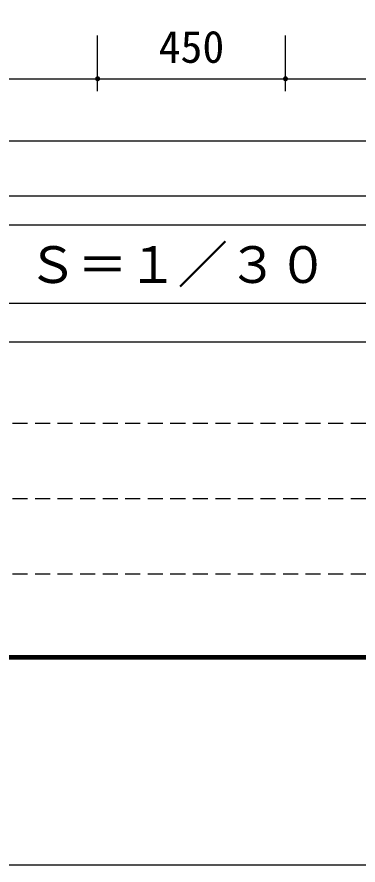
# Model space of a CAD drawing. Units: millimetres, scale not verified. Extents: x -11715 to 8910, y -9164 to 6308.
# Drawn here: x -4537 to -3720, y -6308 to -4279 of the extents above; entities that cross this region are included whole.
import ezdxf
from ezdxf.enums import TextEntityAlignment as Align

# ---------------------------------------------------------------- set-up
doc = ezdxf.new("R2010")
doc.units = ezdxf.units.MM
doc.header["$LTSCALE"] = 30
doc.linetypes.add('DASHED1', pattern=[1.8, 1.2, -0.6])
for name, color, linetype, lineweight in [('0-0_製作', 5, 'Continuous', 25), ('0-1_機器', 2, 'Continuous', 25), ('0-F_図面枠', 7, 'Continuous', 25), ('1-0_Axis_waku', 7, 'Continuous', 25)]:
    doc.layers.add(name, color=color, linetype=linetype, lineweight=lineweight)
doc.styles.add('ＭＳ ゴシック', font='')
doc.styles.get('ＭＳ ゴシック').set_extended_font_data('MS Gothic')

msp = doc.modelspace()

# ---------------------------------------------------------------- linework, layer by layer
at = {"layer": '0-0_製作', "color": 2}
for p, q in [((-4344.17, -4456.93), (-4344.17, -4323.26)), ((-3894.17, -4456.93), (-3894.17, -4323.26))]:
    msp.add_line(p, q, dxfattribs=at)
at = {"layer": '0-0_製作'}
for points in [[(-4348.28, -4422.56), (-4344.17, -4420.93), (-4344.17, -4426.93)], [(-4347.7, -4422.08), (-4344.17, -4420.93), (-4348.28, -4422.56)], [(-4347.06, -4421.68), (-4344.17, -4420.93), (-4347.7, -4422.08)], [(-4346.38, -4421.35), (-4344.17, -4420.93), (-4347.06, -4421.68)], [(-4345.66, -4421.12), (-4344.17, -4420.93), (-4346.38, -4421.35)], [(-4344.92, -4420.98), (-4344.17, -4420.93), (-4345.66, -4421.12)], [(-4344.17, -4420.93), (-4338.17, -4426.93), (-4344.17, -4426.93)], [(-4344.17, -4420.93), (-4338.22, -4426.18), (-4338.17, -4426.93)], [(-4343.8, -4420.95), (-4338.22, -4426.18), (-4344.17, -4420.93)], [(-4343.05, -4421.04), (-4338.22, -4426.18), (-4343.8, -4420.95)], [(-4343.05, -4421.04), (-4338.36, -4425.44), (-4338.22, -4426.18)], [(-4342.32, -4421.23), (-4338.36, -4425.44), (-4343.05, -4421.04)], [(-4342.32, -4421.23), (-4338.59, -4424.72), (-4338.36, -4425.44)], [(-4341.62, -4421.5), (-4338.59, -4424.72), (-4342.32, -4421.23)], [(-4341.62, -4421.5), (-4338.91, -4424.04), (-4338.59, -4424.72)], [(-4340.96, -4421.87), (-4338.91, -4424.04), (-4341.62, -4421.5)], [(-4340.96, -4421.87), (-4339.32, -4423.41), (-4338.91, -4424.04)], [(-4340.35, -4422.31), (-4339.32, -4423.41), (-4340.96, -4421.87)], [(-3898.28, -4422.56), (-3894.17, -4420.93), (-3894.17, -4426.93)], [(-3897.7, -4422.08), (-3894.17, -4420.93), (-3898.28, -4422.56)], [(-3897.06, -4421.68), (-3894.17, -4420.93), (-3897.7, -4422.08)], [(-3896.38, -4421.35), (-3894.17, -4420.93), (-3897.06, -4421.68)], [(-3895.66, -4421.12), (-3894.17, -4420.93), (-3896.38, -4421.35)], [(-3894.92, -4420.98), (-3894.17, -4420.93), (-3895.66, -4421.12)], [(-3894.17, -4420.93), (-3888.17, -4426.93), (-3894.17, -4426.93)], [(-3894.17, -4420.93), (-3888.22, -4426.18), (-3888.17, -4426.93)], [(-3894.17, -4420.93), (-3888.36, -4425.44), (-3888.22, -4426.18)], [(-3893.8, -4420.95), (-3888.36, -4425.44), (-3894.17, -4420.93)], [(-3893.05, -4421.04), (-3888.36, -4425.44), (-3893.8, -4420.95)], [(-3893.05, -4421.04), (-3888.59, -4424.72), (-3888.36, -4425.44)], [(-3892.32, -4421.23), (-3888.59, -4424.72), (-3893.05, -4421.04)], [(-3892.32, -4421.23), (-3888.91, -4424.04), (-3888.59, -4424.72)], [(-3891.62, -4421.5), (-3888.91, -4424.04), (-3892.32, -4421.23)], [(-3891.62, -4421.5), (-3889.32, -4423.41), (-3888.91, -4424.04)], [(-3890.96, -4421.87), (-3889.32, -4423.41), (-3891.62, -4421.5)], [(-3890.96, -4421.87), (-3889.8, -4422.83), (-3889.32, -4423.41)], [(-3890.35, -4422.31), (-3889.8, -4422.83), (-3890.96, -4421.87)], [(-4350.16, -4426.56), (-4344.17, -4426.93), (-4350.17, -4426.93)], [(-4350.17, -4426.93), (-4344.55, -4432.92), (-4350.12, -4427.69)], [(-4350.17, -4426.93), (-4344.17, -4432.93), (-4344.55, -4432.92)], [(-4350.17, -4426.93), (-4344.17, -4426.93), (-4344.17, -4432.93)], [(-4350.07, -4425.81), (-4344.17, -4426.93), (-4350.16, -4426.56)], [(-4350.12, -4427.69), (-4345.3, -4432.83), (-4349.98, -4428.43)], [(-4350.12, -4427.69), (-4344.55, -4432.92), (-4345.3, -4432.83)], [(-4349.88, -4425.08), (-4344.17, -4426.93), (-4350.07, -4425.81)], [(-4349.98, -4428.43), (-4346.03, -4432.64), (-4349.75, -4429.14)], [(-4349.98, -4428.43), (-4345.3, -4432.83), (-4346.03, -4432.64)], [(-4349.6, -4424.38), (-4344.17, -4426.93), (-4349.88, -4425.08)], [(-4349.75, -4429.14), (-4346.73, -4432.36), (-4349.43, -4429.82)], [(-4349.75, -4429.14), (-4346.03, -4432.64), (-4346.73, -4432.36)], [(-4349.24, -4423.72), (-4344.17, -4426.93), (-4349.6, -4424.38)], [(-4349.43, -4429.82), (-4347.39, -4432), (-4349.03, -4430.46)], [(-4349.43, -4429.82), (-4346.73, -4432.36), (-4347.39, -4432)], [(-4348.8, -4423.11), (-4344.17, -4426.93), (-4349.24, -4423.72)], [(-4349.03, -4430.46), (-4348, -4431.56), (-4348.55, -4431.04)], [(-4349.03, -4430.46), (-4347.39, -4432), (-4348, -4431.56)], [(-4348.28, -4422.56), (-4344.17, -4426.93), (-4348.8, -4423.11)], [(-4344.17, -4426.93), (-4343.42, -4432.89), (-4344.17, -4432.93)], [(-4344.17, -4426.93), (-4342.68, -4432.74), (-4343.42, -4432.89)], [(-4344.17, -4426.93), (-4341.96, -4432.51), (-4342.68, -4432.74)], [(-4344.17, -4426.93), (-4341.28, -4432.19), (-4341.96, -4432.51)], [(-4344.17, -4426.93), (-4340.65, -4431.79), (-4341.28, -4432.19)], [(-4344.17, -4426.93), (-4340.06, -4431.31), (-4340.65, -4431.79)], [(-4344.17, -4426.93), (-4339.55, -4430.76), (-4340.06, -4431.31)], [(-4338.17, -4426.93), (-4339.55, -4430.76), (-4344.17, -4426.93)], [(-4340.35, -4422.31), (-4339.8, -4422.83), (-4339.32, -4423.41)], [(-4338.17, -4426.93), (-4339.11, -4430.15), (-4339.55, -4430.76)], [(-4338.17, -4426.93), (-4338.74, -4429.49), (-4339.11, -4430.15)], [(-4338.17, -4426.93), (-4338.47, -4428.79), (-4338.74, -4429.49)], [(-4338.17, -4426.93), (-4338.28, -4428.06), (-4338.47, -4428.79)], [(-4338.17, -4426.93), (-4338.18, -4427.31), (-4338.28, -4428.06)], [(-3900.16, -4426.56), (-3894.17, -4426.93), (-3900.17, -4426.93)], [(-3900.17, -4426.93), (-3894.17, -4426.93), (-3900.12, -4427.69)], [(-3900.07, -4425.81), (-3894.17, -4426.93), (-3900.16, -4426.56)], [(-3900.12, -4427.69), (-3894.17, -4426.93), (-3894.17, -4432.93)], [(-3900.12, -4427.69), (-3894.55, -4432.92), (-3899.98, -4428.43)], [(-3900.12, -4427.69), (-3894.17, -4432.93), (-3894.55, -4432.92)], [(-3899.88, -4425.08), (-3894.17, -4426.93), (-3900.07, -4425.81)], [(-3899.98, -4428.43), (-3895.3, -4432.83), (-3899.75, -4429.14)], [(-3899.98, -4428.43), (-3894.55, -4432.92), (-3895.3, -4432.83)], [(-3899.6, -4424.38), (-3894.17, -4426.93), (-3899.88, -4425.08)], [(-3899.75, -4429.14), (-3896.03, -4432.64), (-3899.43, -4429.82)], [(-3899.75, -4429.14), (-3895.3, -4432.83), (-3896.03, -4432.64)], [(-3899.24, -4423.72), (-3894.17, -4426.93), (-3899.6, -4424.38)], [(-3899.43, -4429.82), (-3896.73, -4432.36), (-3899.03, -4430.46)], [(-3899.43, -4429.82), (-3896.03, -4432.64), (-3896.73, -4432.36)], [(-3898.8, -4423.11), (-3894.17, -4426.93), (-3899.24, -4423.72)], [(-3899.03, -4430.46), (-3897.39, -4432), (-3898.55, -4431.04)], [(-3899.03, -4430.46), (-3896.73, -4432.36), (-3897.39, -4432)], [(-3898.28, -4422.56), (-3894.17, -4426.93), (-3898.8, -4423.11)], [(-3898.55, -4431.04), (-3897.39, -4432), (-3898, -4431.56)], [(-3894.17, -4426.93), (-3893.42, -4432.89), (-3894.17, -4432.93)], [(-3894.17, -4426.93), (-3892.68, -4432.74), (-3893.42, -4432.89)], [(-3894.17, -4426.93), (-3891.96, -4432.51), (-3892.68, -4432.74)], [(-3894.17, -4426.93), (-3891.28, -4432.19), (-3891.96, -4432.51)], [(-3894.17, -4426.93), (-3890.65, -4431.79), (-3891.28, -4432.19)], [(-3894.17, -4426.93), (-3890.06, -4431.31), (-3890.65, -4431.79)], [(-3894.17, -4426.93), (-3889.55, -4430.76), (-3890.06, -4431.31)], [(-3888.17, -4426.93), (-3889.55, -4430.76), (-3894.17, -4426.93)], [(-3888.17, -4426.93), (-3889.11, -4430.15), (-3889.55, -4430.76)], [(-3888.17, -4426.93), (-3888.74, -4429.49), (-3889.11, -4430.15)], [(-3888.17, -4426.93), (-3888.47, -4428.79), (-3888.74, -4429.49)], [(-3888.17, -4426.93), (-3888.28, -4428.06), (-3888.47, -4428.79)], [(-3888.17, -4426.93), (-3888.18, -4427.31), (-3888.28, -4428.06)]]:
    msp.add_solid(points, dxfattribs=at)
at = {"layer": '0-1_機器'}
for p, q in [((-5074.17, -4426.93), (-4344.17, -4426.93)), ((-4344.17, -4426.93), (-3894.17, -4426.93)), ((-3894.17, -4426.93), (-3354.17, -4426.93)), ((-5954.17, -4575.48), (-3354.17, -4575.48)), ((-6054.17, -4706.99), (-3254.17, -4706.99))]:
    msp.add_line(p, q, dxfattribs=at)
at = {"layer": '0-1_機器', "color": 3}
msp.add_lwpolyline([(-3577.74, -4963.44), (-3577.74, -4777.13), (-5607.07, -4777.13), (-5607.07, -4963.44)], close=True, dxfattribs=at)
at = {"layer": '0-F_図面枠'}
msp.add_lwpolyline([(-8910, -6307.5), (-8910, 6307.5), (8910, 6307.5), (8910, -6307.5)], close=True, dxfattribs=at)
at = {"layer": '1-0_Axis_waku'}
for p, q in [((-7770, -5056.5), (8400, -5056.5)), ((8408.4, -5814.9), (-7778.4, -5814.9)), ((8407.8, -5814.3), (-7777.8, -5814.3)), ((8407.2, -5813.7), (-7777.2, -5813.7)), ((8406.6, -5813.1), (-7776.6, -5813.1)), ((8406, -5812.5), (-7776, -5812.5)), ((8405.4, -5811.9), (-7775.4, -5811.9)), ((8404.8, -5811.3), (-7774.8, -5811.3)), ((8404.2, -5810.7), (-7774.2, -5810.7)), ((8403.6, -5810.1), (-7773.6, -5810.1)), ((8403, -5809.5), (-7773, -5809.5)), ((8402.4, -5808.9), (-7772.4, -5808.9)), ((8401.8, -5808.3), (-7771.8, -5808.3)), ((8401.2, -5807.7), (-7771.2, -5807.7)), ((8400.6, -5807.1), (-7770.6, -5807.1)), ((-7770, -5806.5), (8400, -5806.5))]:
    msp.add_line(p, q, dxfattribs=at)
at = {"layer": '1-0_Axis_waku', "linetype": 'DASHED1'}
for p, q in [((240, -5251.5), (-7770, -5251.5)), ((240, -5431.5), (-7770, -5431.5)), ((240, -5611.5), (-7770, -5611.5))]:
    msp.add_line(p, q, dxfattribs=at)

# ---------------------------------------------------------------- texts
at = {"layer": '0-1_機器', "color": 4, "style": 'ＭＳ ゴシック'}
for s, height, p in [('450', 76.98, (-4197.92, -4411.93)), ('Ｓ＝１／３０', 87.98, (-4512.27, -4941.73))]:
    msp.add_text(s, height=height, dxfattribs=at).set_placement(p, align=Align.BOTTOM_LEFT)

doc.saveas('drawing.dxf')
